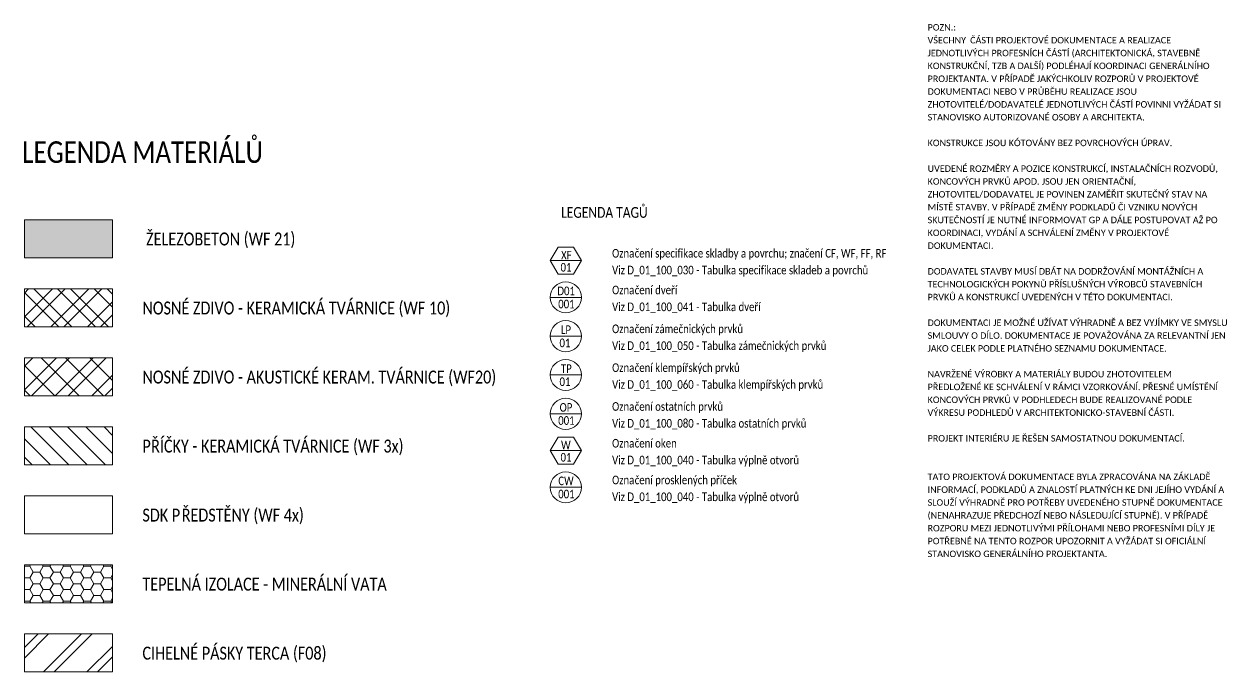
# Model space of a CAD drawing. Header units: millimetres. Extents: x -47276 to -6007, y -7799 to 11180.
# Drawn here: x -19940 to -6007, y -2985 to 4524 of the extents above; entities that cross this region are included whole.
import ezdxf

# ---------------------------------------------------------------- set-up
doc = ezdxf.new("R2010")
doc.units = ezdxf.units.MM
for name, color, linetype, lineweight in [('A-DETL-____-THIN', 9, 'Continuous', 9), ('A-DETL-GENF-OTLN', 9, 'Continuous', 9), ('G-____-____-TEXT', 9, 'Continuous', 5)]:
    doc.layers.add(name, color=color, linetype=linetype, lineweight=lineweight)
doc.styles.add('Calibri_1', font='calibri.ttf', dxfattribs={"width": 0.8, "height": 100})
doc.styles.add('Calibri_3', font='calibri.ttf', dxfattribs={"width": 0.8, "height": 250})
doc.styles.add('Calibri_4', font='calibri.ttf', dxfattribs={"width": 0.8, "height": 150})
doc.styles.add('Calibri_5', font='calibri.ttf', dxfattribs={"width": 0.8, "height": 125})
doc.styles.add('Calibri_6', font='calibri.ttf', dxfattribs={"height": 75})

msp = doc.modelspace()

# ---------------------------------------------------------------- hatches: boundary and pattern name
at = {"layer": 'A-DETL-GENF-OTLN'}
msp.add_hatch(color=254, dxfattribs=at).paths.add_polyline_path([(-18915, 1815.1), (-18915, 2255.1), (-19935, 2255.1), (-19935, 1815.1)])
at = {"layer": 'A-DETL-GENF-OTLN', "lineweight": 5}
h = msp.add_hatch(dxfattribs=at)
h.set_pattern_fill('FP_6', color=250, style=0, pattern_type=2)
h.set_pattern_definition([(45, (-22764.15, 0), (-212.132, 212.132), []), (45, (-22614.15, 0), (-212.132, 212.132), []), (315, (-22764.15, 0), (212.132, 212.132), []), (315, (-22614.15, 0), (212.132, 212.132), [])])
h.paths.add_polyline_path([(-18915, 1015.1), (-18915, 1455.1), (-19935, 1455.1), (-19935, 1015.1)])
h = msp.add_hatch(dxfattribs=at)
h.set_pattern_fill('FP_10', color=250, style=0, pattern_type=2)
h.set_pattern_definition([(45, (-22764.15, 0), (-212.132, 212.132), []), (45, (-22614.15, 0), (-212.132, 212.132), []), (315, (-22764.15, 0), (141.421, 141.421), [])])
h.paths.add_polyline_path([(-18915, 215.1), (-18915, 655.1), (-19935, 655.1), (-19935, 215.1)])
h = msp.add_hatch(dxfattribs=at)
h.set_pattern_fill('FP_7', color=250, style=0, pattern_type=2)
h.set_pattern_definition([(135, (-22764.15, 0), (-106.066, -106.066), [])])
h.paths.add_polyline_path([(-18915, -584.9), (-18915, -144.9), (-19935, -144.9), (-19935, -584.9)])
h = msp.add_hatch(dxfattribs=at)
h.set_pattern_fill('FP_9', color=250, style=0, pattern_type=2)
h.set_pattern_definition([(0, (-22764.15, 0), (117.188, 67.658), [78.125, -156.25]), (120, (-22764.15, 0), (-117.1875, 67.6588), [78.125, -156.25]), (60, (-22764.15, 0), (0.0005, 135.3168), [0, -156.25, 78.125, 0])])
h.paths.add_polyline_path([(-18915, -2184.9), (-18915, -1744.9), (-19935, -1744.9), (-19935, -2184.9)])
h = msp.add_hatch(dxfattribs=at)
h.set_pattern_fill('FP_8', color=250, style=0, pattern_type=2)
h.set_pattern_definition([(45, (-22764.15, 0), (-251.447, 251.447), []), (45, (-22764.15, 381), (-251.447, 251.447), [])])
h.paths.add_polyline_path([(-18915, -2984.9), (-18915, -2544.9), (-19935, -2544.9), (-19935, -2984.9)])

# ---------------------------------------------------------------- linework, layer by layer
at = {"layer": 'A-DETL-____-THIN'}
for p, q in [((-18915, 2255.1), (-19935, 2255.1)), ((-19935, 2255.1), (-19935, 1815.1)), ((-18915, 1815.1), (-18915, 2255.1)), ((-19935, 1815.1), (-18915, 1815.1)), ((-13754.9, 1938.6), (-13844.9, 1782.7)), ((-13754.9, 1938.6), (-13574.9, 1938.6)), ((-13574.9, 1938.6), (-13484.9, 1782.7)), ((-13484.9, 1782.7), (-13844.9, 1782.7)), ((-13754.9, 1626.8), (-13844.9, 1782.7)), ((-13574.9, 1626.8), (-13484.9, 1782.7)), ((-13754.9, 1626.8), (-13574.9, 1626.8)), ((-18915, 1455.1), (-19935, 1455.1)), ((-19935, 1455.1), (-19935, 1015.1)), ((-18915, 1015.1), (-18915, 1455.1)), ((-13484.9, 1356.8), (-13844.9, 1356.8)), ((-19935, 1015.1), (-18915, 1015.1)), ((-13484.9, 906.8), (-13844.9, 906.8)), ((-18915, 655.1), (-19935, 655.1)), ((-19935, 655.1), (-19935, 215.1)), ((-18915, 215.1), (-18915, 655.1)), ((-13484.9, 456.8), (-13844.9, 456.8)), ((-19935, 215.1), (-18915, 215.1)), ((-13484.9, 6.8), (-13844.9, 6.8)), ((-18915, -144.9), (-19935, -144.9)), ((-19935, -144.9), (-19935, -584.9)), ((-18915, -584.9), (-18915, -144.9)), ((-13754.9, -263.2), (-13844.9, -419.1)), ((-13754.9, -263.2), (-13574.9, -263.2)), ((-13574.9, -263.2), (-13484.9, -419.1)), ((-13484.9, -419.1), (-13844.9, -419.1)), ((-13754.9, -575), (-13844.9, -419.1)), ((-13574.9, -575), (-13484.9, -419.1)), ((-19935, -584.9), (-18915, -584.9)), ((-13754.9, -575), (-13574.9, -575)), ((-18915, -944.9), (-19935, -944.9)), ((-19935, -944.9), (-19935, -1384.9)), ((-18915, -1384.9), (-18915, -944.9)), ((-13484.9, -845), (-13844.9, -845)), ((-19935, -1384.9), (-18915, -1384.9)), ((-18915, -1744.9), (-19935, -1744.9)), ((-19935, -1744.9), (-19935, -2184.9)), ((-18915, -2184.9), (-18915, -1744.9)), ((-19935, -2184.9), (-18915, -2184.9)), ((-18915, -2544.9), (-19935, -2544.9)), ((-19935, -2544.9), (-19935, -2984.9)), ((-18915, -2984.9), (-18915, -2544.9)), ((-19935, -2984.9), (-18915, -2984.9))]:
    msp.add_line(p, q, dxfattribs=at)
for centre in [(-13664.9, 1356.8), (-13664.9, 906.8), (-13664.9, 456.8), (-13664.9, 6.8), (-13664.9, -845)]:
    msp.add_circle(centre, 180, dxfattribs=at)

# ---------------------------------------------------------------- texts
at = {"layer": 'G-____-____-TEXT', "color": 7, "lineweight": 9, "attachment_point": 1}
for s, insert, char_height, width, style in [('POZN.: ', (-9474.4, 4523.2), 75, 448.945, 'Calibri_6'), ('VŠECHNY ', (-9474.4, 4374.4), 75, 597.257, 'Calibri_6'), ('ČÁSTI PROJEKTOVÉ DOKUMENTACE A REALIZACE ', (-8981.6, 4374.4), 75, 2978.269, 'Calibri_6'), ('JEDNOTLIVÝCH PROFESNÍCH ČÁSTÍ (ARCHITEKTONICKÁ, STAVEBNĚ ', (-9474.4, 4225.6), 75, 4028.48, 'Calibri_6'), ('KONSTRUKČNÍ, TZB A DALŠÍ) PODLÉHAJÍ KOORDINACI GENERÁLNÍHO ', (-9474.4, 4076.8), 75, 4164.767, 'Calibri_6'), ('PROJEKTANTA. V\xa0PŘÍPADĚ JAKÝCHKOLIV ROZPORŮ V\xa0PROJEKTOVÉ ', (-9474.4, 3927.9), 75, 4004.429, 'Calibri_6'), ('DOKUMENTACI NEBO V\xa0PRŮBĚHU REALIZACE JSOU ', (-9474.4, 3779.1), 75, 3106.539, 'Calibri_6'), ('ZHOTOVITELÉ/DODAVATELÉ JEDNOTLIVÝCH ČÁSTÍ POVINNI VYŽÁDAT SI ', (-9474.4, 3630.3), 75, 4337.129, 'Calibri_6'), ('STANOVISKO AUTORIZOVANÉ OSOBY A ARCHITEKTA.', (-9474.4, 3481.4), 75, 3178.691, 'Calibri_6'), ('LEGENDA MATERIÁL', (-19960.5, 3164.7), 250, 3136.202, 'Calibri_3'), ('Ů', (-17372.9, 3164.7), 250, 243.713, 'Calibri_3'), ('KONSTRUKCE JSOU KÓTOVÁNY BEZ POVRCHOVÝCH ÚPRAV. ', (-9474.4, 3183.8), 75, 3627.636, 'Calibri_6'), ('UVEDENÉ ROZMĚRY A POZICE KONSTRUKCÍ, INSTALAČNÍCH ROZVODŮ, ', (-9474.4, 2886.1), 75, 4293.037, 'Calibri_6'), ('KONCOVÝCH PRVKŮ APOD. JSOU JEN ORIENTAČNÍ, ', (-9474.4, 2737.3), 75, 3094.514, 'Calibri_6'), ('ZHOTOVITEL/DODAVATEL JE POVINEN ZAMĚŘIT SKUTEČNÝ STAV NA ', (-9474.4, 2588.5), 75, 4132.699, 'Calibri_6'), ('LEGENDA TAG', (-13719.1, 2403.4), 125, 1093.502, 'Calibri_5'), ('Ů', (-12816.9, 2403.4), 125, 121.857, 'Calibri_5'), ('MÍSTĚ STAVBY. V PŘÍPADĚ ZMĚNY PODKLADŮ ČI VZNIKU NOVÝCH ', (-9474.4, 2439.6), 75, 3980.378, 'Calibri_6'), ('SKUTEČNOSTÍ JE NUTNÉ INFORMOVAT GP A DÁLE POSTUPOVAT AŽ PO ', (-9474.4, 2290.8), 75, 4285.02, 'Calibri_6'), (' ŽELEZOBETON (WF 21)', (-18568.6, 2108), 150, 2244.725, 'Calibri_4'), ('KOORDINACI, VYDÁNÍ A SCHVÁLENÍ ZMĚNY V PROJEKTOVÉ ', (-9474.4, 2142), 75, 3571.518, 'Calibri_6'), ('DOKUMENTACI. ', (-9474.4, 1993.2), 75, 1002.109, 'Calibri_6'), ('XF', (-13719.5, 1895.7), 100, 150.717, 'Calibri_1'), ('Ozna', (-13128.7, 1917.8), 100, 317.468, 'Calibri_1'), ('čení specifikace skladby a povrchu; značení CF, WF, FF, RF', (-12866.7, 1917.8), 100, 3601.18, 'Calibri_1'), ('01', (-13725.5, 1755.1), 100, 153.924, 'Calibri_1'), ('Viz D_01_100_030 - Tabulka specifikace skladeb a povrchů', (-13128.7, 1722.7), 100, 3655.695, 'Calibri_1'), ('DODAVATEL STAVBY MUSÍ DBÁT NA DODRŽOVÁNÍ MONTÁŽNÍCH A ', (-9474.4, 1695.5), 75, 4072.573, 'Calibri_6'), ('TECHNOLOGICKÝCH POKYNŮ PŘÍSLUŠNÝCH VÝROBCŮ STAVEBNÍCH ', (-9474.4, 1546.7), 75, 4072.573, 'Calibri_6'), ('D01', (-13762.3, 1481.5), 100, 250.126, 'Calibri_1'), ('Ozna', (-13128.7, 1491.9), 100, 317.468, 'Calibri_1'), ('čení dveří', (-12866.7, 1491.9), 100, 609.283, 'Calibri_1'), ('PRVKŮ A KONSTRUKCÍ UVEDENÝCH V TÉTO DOKUMENTACI.', (-9474.4, 1397.8), 75, 3599.577, 'Calibri_6'), ('NOSNÉ ZDIVO - KERAMICKÁ TVÁRNICE (WF 10)', (-18568.6, 1308), 150, 4502.277, 'Calibri_4'), ('001', (-13752.6, 1329.2), 100, 230.886, 'Calibri_1'), ('Viz D_01_100_041 - Tabulka dveří', (-13128.7, 1296.8), 100, 2119.662, 'Calibri_1'), ('DOKUMENTACI JE MOŽNÉ UŽÍVAT VÝHRADNĚ A BEZ VYJÍMKY VE SMYSLU ', (-9474.4, 1100.2), 75, 4401.264, 'Calibri_6'), ('LP', (-13721.5, 1031.5), 100, 144.304, 'Calibri_1'), ('Ozna', (-13128.7, 1041.9), 100, 317.468, 'Calibri_1'), ('čení zámečnických prvků', (-12866.7, 1041.9), 100, 1545.653, 'Calibri_1'), ('01', (-13737.6, 879.2), 100, 153.924, 'Calibri_1'), ('Viz D_01_100_050 - Tabulka zámečnických prvků', (-13128.7, 846.8), 100, 3056.033, 'Calibri_1'), ('SMLOUVY O DÍLO. DOKUMENTACE JE POVAŽOVÁNA ZA RELEVANTNÍ JEN ', (-9474.4, 951.4), 75, 4401.264, 'Calibri_6'), ('JAKO CELEK PODLE PLATNÉHO SEZNAMU DOKUMENTACE.', (-9474.4, 802.5), 75, 3515.4, 'Calibri_6'), ('TP', (-13721.5, 581.5), 100, 153.924, 'Calibri_1'), ('Ozna', (-13128.7, 591.9), 100, 317.468, 'Calibri_1'), ('čení klempířských prvků', (-12866.7, 591.9), 100, 1503.966, 'Calibri_1'), ('NOSNÉ ZDIVO - AKUSTICKÉ KERAM. TVÁRNICE (WF20)', (-18568.6, 508), 150, 5175.695, 'Calibri_4'), ('01', (-13737.6, 429.2), 100, 153.924, 'Calibri_1'), ('NAVRŽENÉ VÝROBKY A MATERIÁLY BUDOU ZHOTOVITELEM ', (-9474.4, 504.9), 75, 3615.611, 'Calibri_6'), ('Viz D_01_100_060 - Tabulka klempířských prvků', (-13128.7, 396.8), 100, 3014.345, 'Calibri_1'), ('PŘEDLOŽENÉ KE SCHVÁLENÍ V RÁMCI VZORKOVÁNÍ. PŘESNÉ UMÍSTĚNÍ ', (-9474.4, 356), 75, 4285.02, 'Calibri_6'), ('Ozna', (-13128.7, 141.9), 100, 317.468, 'Calibri_1'), ('čení ostatních prvků', (-12866.7, 141.9), 100, 1260.253, 'Calibri_1'), ('KONCOVÝCH PRVKŮ V PODHLEDECH BUDE REALIZOVANÉ PODLE ', (-9474.4, 207.2), 75, 3924.26, 'Calibri_6'), ('OP', (-13736.5, 131.5), 100, 182.785, 'Calibri_1'), ('VÝKRESU PODHLEDŮ V ARCHITEKTONICKO-STAVEBNÍ ČÁSTI. ', (-9474.4, 58.4), 75, 3647.678, 'Calibri_6'), ('001', (-13752.6, -20.8), 100, 230.886, 'Calibri_1'), ('Viz D_01_100_080 - Tabulka ostatních prvků', (-13128.7, -53.2), 100, 2770.632, 'Calibri_1'), ('ŘÍČKY - KERAMICKÁ TVÁRNICE (WF 3x)', (-18468, -292), 150, 3681.349, 'Calibri_4'), ('čení oken', (-12866.7, -284), 100, 599.662, 'Calibri_1'), ('PROJEKT INTERIÉRU JE ŘEŠEN SAMOSTATNOU DOKUMENTACÍ.', (-9474.4, -239.3), 75, 3775.948, 'Calibri_6'), ('P', (-18568.6, -292), 150, 121.856, 'Calibri_4'), ('W', (-13719.5, -306.1), 100, 137.89, 'Calibri_1'), ('Ozna', (-13128.7, -284), 100, 317.468, 'Calibri_1'), ('01', (-13725.5, -446.6), 100, 153.924, 'Calibri_1'), ('Viz D_01_100_040 - Tabulka výplně otvorů', (-13128.7, -479.1), 100, 2668.016, 'Calibri_1'), ('TATO PROJEKTOVÁ DOKUMENTACE BYLA ZPRACOVÁNA NA ZÁKLADĚ ', (-9474.4, -685.7), 75, 4176.792, 'Calibri_6'), ('CW', (-13751.5, -720.3), 100, 221.266, 'Calibri_1'), ('Ozna', (-13128.7, -709.9), 100, 317.468, 'Calibri_1'), ('čení prosklených příček', (-12866.7, -709.9), 100, 1462.278, 'Calibri_1'), ('INFORMACÍ, PODKLADŮ A ZNALOSTÍ PLATNÝCH KE DNI JEJÍHO VYDÁNÍ A ', (-9474.4, -834.6), 75, 4377.214, 'Calibri_6'), ('001', (-13752.6, -872.5), 100, 230.886, 'Calibri_1'), ('Viz D_01_100_040 - Tabulka výplně otvorů', (-13128.7, -905), 100, 2668.016, 'Calibri_1'), ('SLOUŽÍ VÝHRADNĚ PRO POTŘEBY UVEDENÉHO STUPNĚ DOKUMENTACE ', (-9474.4, -983.4), 75, 4369.197, 'Calibri_6'), ('SDK P', (-18568.6, -1092), 150, 551.561, 'Calibri_4'), ('ŘEDSTĚNY (WF 4x)', (-18113.5, -1092), 150, 1789.367, 'Calibri_4'), ('(NENAHRAZUJE PŘEDCHOZÍ NEBO NÁSLEDUJÍCÍ STUPNĚ). V PŘÍPADĚ ', (-9474.4, -1132.2), 75, 4140.716, 'Calibri_6'), ('ROZPORU MEZI JEDNOTLIVÝMI PŘÍLOHAMI NEBO PROFESNÍMI DÍLY JE ', (-9474.4, -1281.1), 75, 4256.961, 'Calibri_6'), ('POTŘEBNÉ NA TENTO ROZPOR UPOZORNIT A VYŽÁDAT SI OFICIÁLNÍ ', (-9474.4, -1429.9), 75, 4108.648, 'Calibri_6'), ('STANOVISKO GENERÁLNÍHO PROJEKTANTA.', (-9474.4, -1578.7), 75, 2633.543, 'Calibri_6'), ('TEPELNÁ IZOLACE - MINERÁLNÍ VATA', (-18568.6, -1892), 150, 3572.32, 'Calibri_4'), ('CIHELNÉ PÁSKY TERCA (F08)', (-18568.6, -2692), 150, 2693.67, 'Calibri_4')]:
    msp.add_mtext(s, dxfattribs=dict(at, insert=insert, char_height=char_height, width=width, style=style))

doc.saveas('drawing.dxf')
